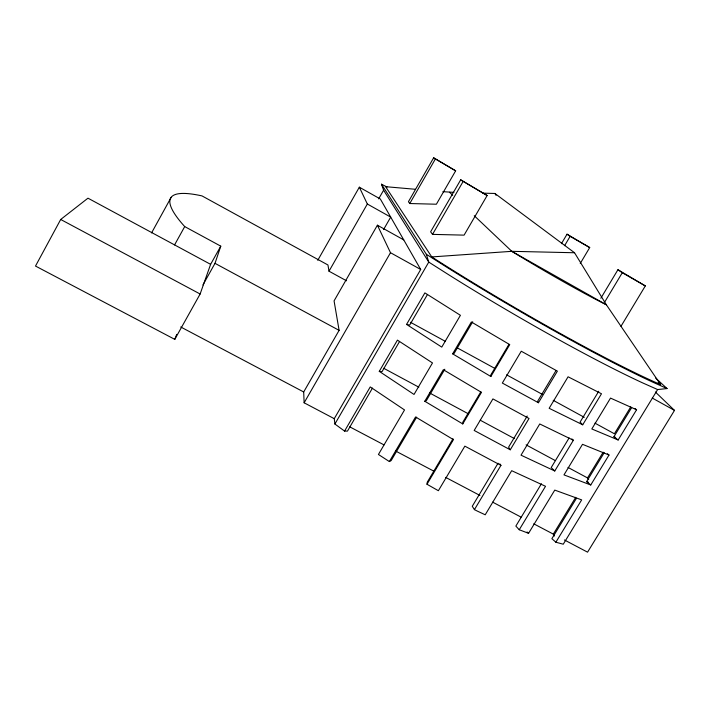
<?xml version="1.0" encoding="UTF-8"?>
<svg xmlns="http://www.w3.org/2000/svg" width="710" height="710" viewBox="0 0 710 710"><rect width="100%" height="100%" fill="white"/><g stroke="black" fill="none" stroke-linecap="round" stroke-linejoin="round"><path stroke-width="1.06" d="M462.751 423.932L481.46 392.364L443.333 369.706L424.793 401.265L462.751 423.932L462.787 422.246L480.821 391.813M576.431 498.349L551.883 538.677L555.868 542.227L581.667 499.884L554.759 490.104L528.568 533.325L519.241 529.749L545.528 486.288L511.688 470.695L485.214 514.794L477.377 511.12L474.431 509.629L500.941 465.378L464.855 446.146L438.372 490.716L426.994 484.255L427.251 482.214L452.98 438.807M202.936 284.95L215.006 263.339L220.774 246.157L184.715 226.588L174.571 244.906M210.613 264.351L87.969 198.179L60.696 219.47L35.5 266.055L174.784 339.371L200.131 294.011L210.613 264.351L220.774 246.157M174.784 339.371L176.692 334.41M151.567 232.907L171.163 197.327M317.752 260.313L359.331 187.191L380.329 198.995L420.702 269.48L334.259 418.678L334.889 424.021L344.572 431.085L347.456 431.112L372.457 388.104M346.524 280.796L329.014 271.202L367.336 204.01L359.331 187.191M378.652 198.862L383.595 190.2L381.492 184.201L387.074 187.032M403.768 239.909L377.409 225.203L334.073 300.889L339.105 330.354L303.694 391.973L304.128 402.801L334.259 418.678M383.586 229.534L390.704 217.109L367.336 204.01M433.632 157.833L408.436 201.711L409.776 203.53L436.375 204.223L455.651 170.826L433.632 157.833L455.651 170.826M409.776 203.53L435.265 159.164M304.128 402.801L390.491 252.707L377.409 225.203M460.675 179.843L430.633 231.806L432.523 234.38L464.091 235.134L487.14 195.525L460.675 179.843L487.14 195.525M432.523 234.38L462.991 181.724M334.889 424.021L428.76 262.096L426.337 254.286L381.492 184.201M344.572 431.085L370.238 386.923L404.531 409.945L378.43 454.48L389.364 461.562L391.148 460.586L416.655 417.169M379.273 371.365L397.431 340.125L432.496 362.943L414.028 394.458L379.273 371.365L382.015 371.667L399.544 341.51M406.555 324.426L424.882 292.884L460.417 315.302L441.771 347.11L406.555 324.426L409.697 325.047L427.385 294.632M389.364 461.562L415.563 416.965L453.442 439.641L426.994 484.255M452.643 353.846L471.36 321.985L509.744 344.625L490.858 376.504L452.643 353.846L454.089 353.456L472.709 321.772M444.824 369.227L426.39 400.609L424.793 401.265M561.415 243.69L567.033 234.193L589.717 247.559L580.265 263.454M564.601 245.678L570.121 236.35L567.033 234.193M508.955 344.341L490.725 375.093L490.858 376.504M498.047 463.213L472.265 506.283L474.431 509.629M527.228 416.016L508.591 447.149L510.268 449.794L529.03 418.483L492.917 398.905L474.182 430.446L510.268 449.794M556.045 370.514L537.789 401.008L538.446 402.748L557.385 371.135L521.255 351.219L502.334 383.063L538.446 402.748M600.846 298.244L617.94 269.711L645.319 285.908L620.975 326.307M604.805 301.874L622.279 272.738L617.94 269.711M541.428 483.759L515.851 526.083L519.241 529.749M569.127 437.91L551.2 467.588L554.776 470.987L573.369 440.244L571.896 438.94M598.743 391.237L580.079 422.113L582.715 424.802L601.485 393.766L568.08 376.788L549.158 408.294L582.715 424.802M554.359 536.05L553.33 534.124L575.748 497.284M588.697 479.649L587.525 477.928L603.18 452.208M630.755 406.892L614.398 433.774L594.971 423.151M607.316 453.726L609.003 455.03L590.755 484.974L586.611 481.62L604.219 452.696M634.846 408.516L636.577 409.759L618.161 439.987L613.91 436.774L631.669 407.593M655.703 378.093L667.054 388.565L657.629 389.55L563.261 544.206L555.868 542.227M655.383 392.018L674.5 410.389L587.569 552.167L564.406 539.964M431.76 256.931L511.803 251.322L574.532 252.751L606.358 304.776L660.637 384.616A202.483 15.806 30.4 0 1 431.76 256.931L385.601 186.686L415.35 189.277M442.898 191.673L453.938 192.366M482.729 193.147L494.905 193.475L574.532 252.751M590.755 484.974L563.98 474.892L582.511 444.318L609.003 455.03M586.611 481.62L588.386 482.205M618.161 439.987L591.812 428.955L610.52 398.097L636.577 409.759M613.91 436.774L615.641 437.431M554.776 470.987L521.016 455.172L539.751 423.968L573.369 440.244M657.629 389.55L643.287 383.187A199.208 16.374 30.4 0 1 450.051 275.613L428.76 262.096L383.595 190.2M667.054 388.565L652.108 381.856A208.554 16.294 30.4 0 1 448.747 268.469L426.337 254.286M349.728 426.834L383.995 444.886M395.736 451.081L433.908 471.191M445.658 477.386L479.916 495.438M492.642 502.147L521.025 517.102M533.751 523.811L553.33 534.124M180.722 326.982L303.694 391.973M60.696 219.47L200.131 294.011M383.719 368.286L418.82 387.172M429.55 392.941L468.556 413.921M480.262 420.222L514.386 438.585M526.092 444.877L555.344 460.612M568.018 467.437L587.525 477.928M215.006 263.339L339.105 330.354M410.424 322.26L445.392 341.377M457.045 347.749L494.923 368.454M506.585 374.827L542.52 394.476M553.205 400.316L584.286 417.311M390.491 252.707L420.702 269.48M652.268 398.044L674.5 410.389M511.803 251.322L606.358 304.776A89.495 4.615 30.3 0 1 511.803 251.322L474.262 215.725M570.121 236.35L589.717 247.559M622.279 272.738L645.319 285.908M527.06 531.967L528.568 533.325M658.205 382.362L660.637 384.616M449.51 192.25L452.705 195.277M499.778 463.825L500.941 465.378M494.905 193.475L496.059 195.33M329.014 271.202L327.949 264.981L202.03 195.916A278.79 41.562 30.3 0 0 184.715 226.588"/></g></svg>
